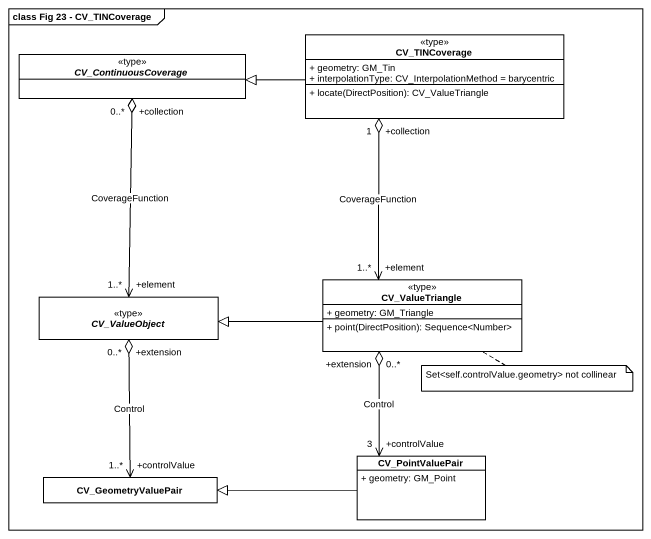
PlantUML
@startuml
mainframe class Fig 23 - CV_TINCoverage
hide circle
hide empty members
skinparam classAttributeIconSize 0
abstract class CV_ContinuousCoverage <<type>>
class CV_TINCoverage <<type>> {
  + geometry: GM_Tin
  + interpolationType: CV_InterpolationMethod = barycentric
  + locate(DirectPosition): CV_ValueTriangle
}
class CV_ValueTriangle <<type>> {
  + geometry: GM_Triangle
  + point(DirectPosition): Sequence<Number>
}
abstract class CV_ValueObject <<type>>
class CV_GeometryValuePair
class CV_PointValuePair {
  + geometry: GM_Point
}
CV_TINCoverage -left-|> CV_ContinuousCoverage
CV_ValueTriangle "+element\n1..*" <-up-o "+collection\n1" CV_TINCoverage : CoverageFunction
CV_ValueTriangle -left-|> CV_ValueObject
CV_ValueTriangle "+extension\n0..*" o--> "+controlValue\n3" CV_PointValuePair : Control
CV_ValueObject "+element\n1..*" <-up-o "+collection\n0..*" CV_ContinuousCoverage : CoverageFunction
CV_GeometryValuePair "+controlValue\n1..*" <-up-o "+extension\n0..*" CV_ValueObject : Control
CV_PointValuePair -left-|> CV_GeometryValuePair
note right of CV_ValueTriangle : Set<self.controlValue.geometry> not collinear
@enduml
